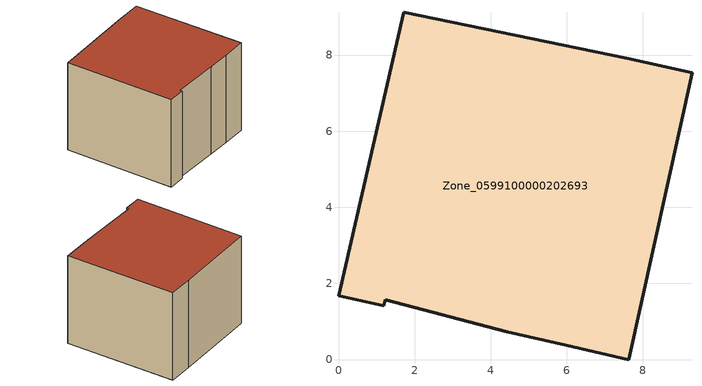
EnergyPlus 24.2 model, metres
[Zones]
Zone_0599100000202693
 floor ground (C_G): 7.58,7.91 9.29,7.53 7.63,0 5.98,0.37 4.42,0.73 1.23,1.57 1.19,1.41 0,1.67 1.72,9.12 z0
 wall outside (C_F): 1.23,1.57 4.42,0.73 5.98,0.37 7.63,0 9.29,7.53 7.58,7.91 1.72,9.12 0,1.67 1.19,1.41 1.23,1.57 z0:6.3
 roof outside (C_R): 0,1.67 1.19,1.41 1.23,1.57 4.42,0.73 5.98,0.37 7.63,0 9.29,7.53 7.58,7.91 1.72,9.12 z6.3
[BUILDING]
Pand.0599100000202693: North Axis=0; Terrain=City; Loads Convergence Tolerance Value=0.04; Temperature Convergence Tolerance Value=0.4; Solar Distribution=FullExterior; Maximum Number of Warmup Days=25; Minimum Number of Warmup Days=1
[Site:Location]
Rotterdam.The.Hague.AP_ZH_NLD Design_Conditions: Latitude=51.96; Longitude=4.45; Time Zone=1; Elevation=-4.5
[SITE:GROUNDTEMPERATURE:BUILDINGSURFACE]
18, 18, 18, 18, 18, 18, 18, 18, 18, 18, 18, 18
[MATERIAL] Thermal Absorptance=0.9; Solar Absorptance=0.7; Visible Absorptance=0.7
Name | Roughness | Thickness | Conductivity | Density | Specific Heat
G.TC.1946 | MediumSmooth | 0.15 | 1 | 540 | 1210
F.TC.1946 | Rough | 0.3 | 0.857143 | 1920 | 840
R.TC.1946 | MediumRough | 0.2 | 0.909091 | 1500 | 1000
[CONSTRUCTION]
C_G: G.TC.1946
C_F: F.TC.1946
C_R: R.TC.1946
[ZONE]
Zone_0599100000202693: Type=1; Multiplier=1; Ceiling Height=Autocalculate; Volume=Autocalculate; Floor Area=autocalculate; Part of Total Floor Area=Yes
[ZONEINFILTRATION:DESIGNFLOWRATE]
Infil_Zone_0599100000202693: Zone or ZoneList or Space or SpaceList=Zone_0599100000202693; Schedule=AlwaysOn; Design Flow Rate Calculation Method=Flow/Area; Flow Rate per Floor Area=0.003; Constant Term Coefficient=1; Temperature Term Coefficient=0; Velocity Term Coefficient=0; Velocity Squared Term Coefficient=0
[HVACTEMPLATE:ZONE:IDEALLOADSAIRSYSTEM]
Zone_0599100000202693: Maximum Heating Supply Air Temperature=50; Minimum Cooling Supply Air Temperature=13; Maximum Heating Supply Air Humidity Ratio=0.0156; Minimum Cooling Supply Air Humidity Ratio=0.0077; Heating Limit=NoLimit; Cooling Limit=NoLimit; Dehumidification Control Type=ConstantSensibleHeatRatio; Cooling Sensible Heat Ratio=0.7; Dehumidification Setpoint=60; Humidification Control Type=None; Humidification Setpoint=30; Outdoor Air Method=None; Outdoor Air Flow Rate per Person=0.00944; Outdoor Air Flow Rate per Zone Floor Area=0; Outdoor Air Flow Rate per Zone=0; Demand Controlled Ventilation Type=None; Outdoor Air Economizer Type=NoEconomizer; Heat Recovery Type=None; Sensible Heat Recovery Effectiveness=0.7; Latent Heat Recovery Effectiveness=0.65
[ZONECONTROL:THERMOSTAT]
ThermostatControl_Zone_0599100000202693: Zone or ZoneList=Zone_0599100000202693; Control Type Schedule=DualSetpointControlType; Control 1=Thermostat_Zone_0599100000202693; Temperature Difference Between Cutout And Setpoint=0
[THERMOSTATSETPOINT:DUALSETPOINT]
Thermostat_Zone_0599100000202693: Heating Setpoint Temperature Schedule=HeatingSetpoint_Zone_0599100000202693; Cooling Setpoint Temperature Schedule=CoolingSetpoint_Zone_0599100000202693
[SCHEDULE:COMPACT]
HeatingSetpoint_Zone_0599100000202693: Through: 12/31, For: AllDays, Until: 24:00, 21
CoolingSetpoint_Zone_0599100000202693: Through: 12/31, For: AllDays, Until: 24:00, 24
DualSetpointControlType: Through: 12/31, For: AllDays, Until: 24:00, 4
AlwaysOn: Through: 12/31, For: AllDays, Until: 24:00, 1
